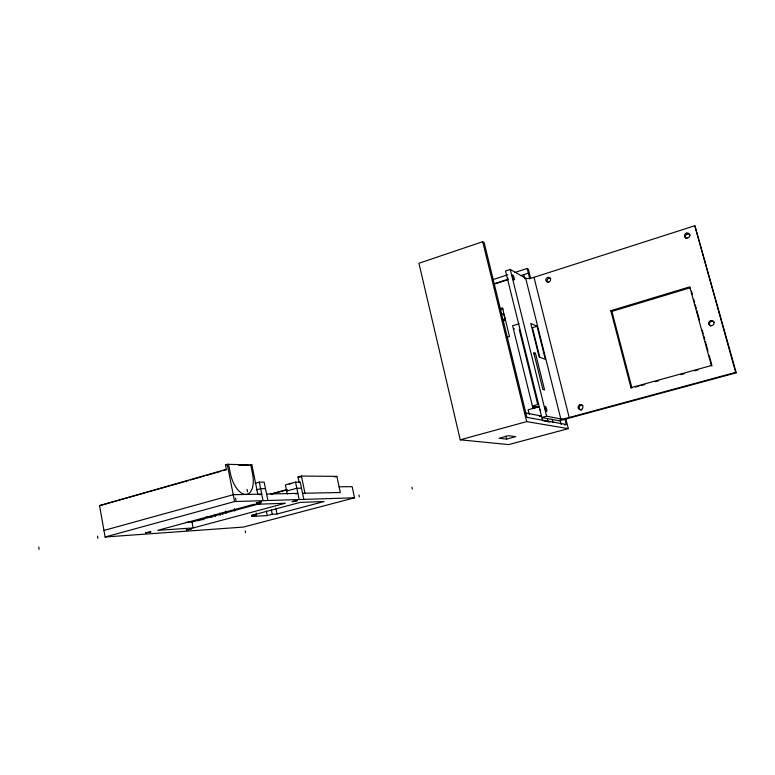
<?xml version="1.0" encoding="UTF-8"?>
<svg xmlns="http://www.w3.org/2000/svg" width="775" height="775" viewBox="0 0 775 775"><rect width="100%" height="100%" fill="white"/><g stroke="black" fill="none" stroke-linecap="round" stroke-linejoin="round"><path stroke-width="1.16" d="M564.81 418.616L566.283 424.477L526.893 417.357L484.152 242.585L482.699 241.703L418.946 263.277L460.234 439.812L508.662 444.598L568.288 428.633L565.944 419.256M736.25 372.823L735.64 372.368L569.189 417.512A7.062 0.794 -13.7 0 1 560.809 418.946L546.617 416.175L541.715 417.512L559.211 420.806L736.25 372.823L694.836 225.728L533.985 277.324A6.907 1.627 -14.6 0 1 525.663 278.244L510.26 269.438L505.523 270.979L542.636 420.689M492.716 279.659L507.654 274.815M514.552 272.577L527.184 268.479L528.327 269.167L530.681 278.554M494.566 283.621L508.051 279.271A2.538 0.62 72.6 0 1 507.741 277.993M494.76 283.96L508.41 279.562M520.626 275.619L528.347 273.129M499.391 308.838L502.471 307.869L509.495 336.515L506.385 337.454M500.069 309.932L503.14 308.963M503.111 320.966L505.339 320.278L503.944 314.582L500.96 313.265M518.979 323.814L512.614 325.762L532.967 408.26L539.342 406.488M537.056 326.275L530.788 323.446L539.148 357.043L545.3 359.28L537.056 326.275L532.444 327.68L539.797 357.227M610.816 310.698L611.901 311.385L631.983 388.072L630.966 387.694L610.816 310.698L689.76 286.857L711.392 365.548L712.099 366.032M611.901 311.385L690.554 287.661M289.259 484.055L291.642 483.484M533.568 353.836L535.467 353.274L544.583 389.941L542.907 389.486L533.762 352.635L535.467 353.274M339.101 486.797L352.141 486.661L354.553 497.802L243.476 527.068L105.119 536.998L99.549 505.639L226.368 469.321L225.467 464.806L227.23 464.302L251.894 464.942L257.794 494.208M188.209 480.655L99.549 505.639M190.534 479.987L204.474 475.995M206.799 475.337L220.739 471.345M223.064 470.677L226.552 469.679M250.18 465.426L251.894 464.942M255.062 483.338L259.305 482.157L264.178 482.147L267.908 500.514M539.187 406.71L528.133 409.781L529.267 414.422M103.947 530.439L233.256 494.712L261.718 494.121L259.596 494.702M299.189 482.66L298.007 476.983L301.407 476.044L336.863 476.373L340.322 492.503L302.57 493.278M256.38 489.848L260.623 488.676L265.496 488.618M630.966 387.694L711.392 365.548M635.461 387.113L638.949 386.153M641.274 385.524L644.752 384.565M655.204 381.688L658.692 380.728M680.75 374.654L684.228 373.695M694.681 370.818L698.168 369.859M303.839 499.391L300.235 482.098L295.517 482.108L285.413 484.888L287.302 494.072M539.332 416.611L541.483 416.02L525.014 412.852M105.119 536.998L234.602 501.561L354.553 497.802M460.234 439.812L526.7 421.619L568.288 428.633M270.766 494.004L287.079 489.558M271.802 493.975L286.915 489.858M334.713 476.954L336.863 476.373M286.673 491.011L296.796 488.25L301.504 488.192M186.097 522.35L192.006 522.001L260.807 503.392M295.604 493.985L297.862 493.375L266.59 494.024M506.627 439.115L515.811 436.635L508.371 435.724L499.022 438.262L506.627 439.115L505.91 436.16M564.374 424.991L566.283 424.477M193.14 527.949L285.384 503.227L253.59 504.389L157.703 530.352L193.14 527.949L192.006 522.001M256.583 515.113L251.497 516.47L267.278 515.588L272.257 514.271L276.995 514.009L324.105 501.532L300.196 502.394L251.517 515.394L256.583 515.113L256.147 512.943M203.748 519.57L197.761 519.909A3.982 3.381 -89.3 0 0 198.138 520.848M205.917 517.206L212.612 516.847M298.007 476.983L301.562 477.012M225.467 464.806L226.823 464.835M238.516 465.136L249.046 465.397M543.73 420.883L550.056 422.017M537.211 407.088L532.367 406.032L537.753 404.531L519.25 329.559M579.884 404.841L581.095 405.151M502.365 319L505.339 320.278M547.625 277.44L548.933 278.235M708.776 323.843L709.493 324.502M710.656 320.637L711.373 321.305M684.596 236.317L685.4 237.324M686.447 233.12L687.251 234.137M694.836 225.728L735.64 372.368M691.503 291.119L692.453 294.577M693.722 299.189L694.671 302.647M695.301 304.953L696.26 308.402M696.89 310.707L699.428 319.93M702.276 330.305L703.225 333.763M703.865 336.069L704.814 339.518M705.444 341.823L707.982 351.046M709.251 355.657L711.779 364.88M533.985 277.324L569.189 417.512M527.184 268.479L529.819 278.99M525.663 278.244L560.809 418.946M523.755 274.612L524.801 278.835M560.054 419.924L561.226 424.593M552.158 419.159L553.001 422.549M510.26 269.438L546.617 416.175M547.305 418.471L548.09 421.668M482.699 241.703L526.7 421.619M411.883 487.272L412.29 489.044M358.932 494.973L359.338 496.823M301.407 476.044L304.992 493.229M295.517 482.108L299.14 499.536M275.793 508.109L276.995 514.009M271.405 510.037L272.257 514.271M266.348 511.025L267.278 515.588M259.305 482.157L263.045 500.669M250.751 464.913L252.514 473.632A21.468 10.743 74.5 0 1 245.627 494.45A21.468 10.743 74.5 0 1 230.369 473.36L228.577 464.332M247.051 489.354L247.525 491.757M245.181 530.923L245.52 532.609M235.523 498.189L235.978 500.485M227.23 464.302L234.602 501.561M234.37 508.7L234.815 510.967M219.78 513.089L220.216 515.317M214.995 514.377L215.431 516.605M97.524 536.116L97.912 538.305M38.75 547.034L39.128 549.272M540.543 410.75A2.587 0.649 74.2 0 1 540.223 409.452M581.676 410.023A2.48 2.432 -70.9 0 1 579.351 406.904A2.48 2.432 -70.9 0 1 582.945 405.393M547.818 282.323A2.461 2.315 -54.6 0 1 550.725 278.39M710.714 326.023A2.664 2.548 -22.5 0 1 710.181 322.003A2.664 2.548 -22.5 0 1 714.347 322.41M686.069 238.409A2.645 2.47 -32.9 0 1 686.34 234.622A2.645 2.47 -32.9 0 1 690.157 235.135M514.542 328.832A4.514 0.891 -14 0 1 513.505 329.181M535.951 406.807A4.572 0.581 -13.6 0 1 532.967 408.26M222.842 514.368A3.41 1.782 75.7 0 1 222.502 512.633M225.234 511.006A3.41 1.782 75.7 0 1 226.222 513.331M186.3 530.042L191.086 529.083L186.3 530.042M145.71 532.861L150.796 531.892L145.71 532.861M256.36 502.897L261.495 501.88L256.36 502.897M292.204 501.667L297.067 500.698L292.204 501.667M513.97 279.794L513.757 279.639A2.548 0.61 72.6 0 1 512.537 276.772A2.548 0.61 72.6 0 1 512.692 274.951L512.905 275.106A2.548 0.61 72.6 0 1 514.048 277.653L514.183 278.273A2.548 0.61 72.6 0 1 513.97 279.794M545.028 407.524A2.596 0.639 74.2 0 0 546.559 411.399A2.596 0.639 74.2 0 0 546.239 407.776A2.596 0.639 74.2 0 0 545.028 407.524M581.705 409.394A2.499 2.441 -71 0 0 581.744 405.083A2.499 2.441 -71 0 0 578.053 407.253A2.499 2.441 -71 0 0 581.705 409.394M548.797 282.061A2.47 2.325 -54.7 0 0 549.911 277.954A2.47 2.325 -54.7 0 0 545.92 279.223A2.47 2.325 -54.7 0 0 548.797 282.061M710.646 325.607A2.674 2.558 -22.7 0 0 713.911 322.361A2.674 2.558 -22.7 0 0 709.464 321.344A2.674 2.558 -22.7 0 0 710.646 325.607M687.105 238.041A2.654 2.48 -33.1 0 0 689.372 234.118A2.654 2.48 -33.1 0 0 684.868 234.389A2.654 2.48 -33.1 0 0 687.105 238.041"/></g></svg>
